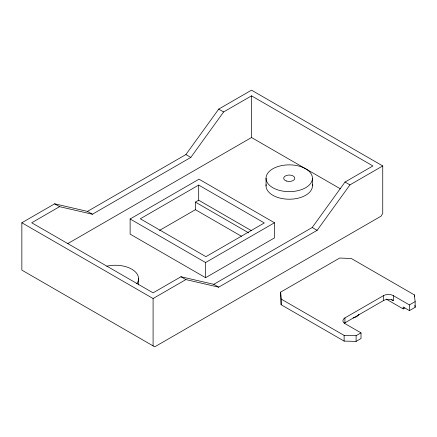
<?xml version="1.0" encoding="UTF-8"?>
<svg xmlns="http://www.w3.org/2000/svg" width="437" height="437" viewBox="0 0 437 437"><rect width="100%" height="100%" fill="white"/><g stroke="black" fill="none" stroke-linecap="round" stroke-linejoin="round"><path stroke-width="0.66" d="M87.466 211.399L185.894 154.572L218.702 109.108L251.515 90.169L382.746 165.934L382.746 213.289L381.108 216.135L154.725 346.831L21.85 270.115L21.85 222.761L54.658 203.822L87.466 211.399L92.387 214.239L190.816 157.413L223.624 111.948L251.515 95.85L372.908 165.934L345.017 182.038L312.209 227.497L213.78 284.323L180.973 276.747L153.087 292.845L31.693 222.761L59.579 206.663L92.387 214.239M180.973 276.747L185.894 279.587L218.702 287.164L317.131 230.337L349.939 184.878L382.746 165.934M67.74 243.622L251.515 137.524L340.494 188.899M130.122 218.975L199.021 179.197L274.48 222.761L274.48 237.914L205.581 277.692L130.122 234.128L130.122 218.975L205.581 262.539L274.48 222.761M198.693 185.07L140.288 218.784L205.909 256.666L264.309 222.952L198.693 185.07L198.693 200.222L251.302 230.599M241.519 236.313L195.41 209.694L195.41 202.118L198.693 200.222M159.478 230.436L195.41 209.694M21.85 222.761L153.087 298.531L185.894 279.587M415.15 301.606L409.409 304.922L393.333 295.641A6.959 4.02 0 0 0 383.489 295.641L344.94 317.896A6.959 4.02 0 0 0 344.94 323.582L361.017 332.863L361.017 338.544L356.095 341.384L344.121 341.1L281.128 304.731L280.636 292.135L339.691 258.043L351.337 258.513L414.331 294.882L415.15 301.606L415.15 307.293L409.409 310.603L403.176 307.003L403.176 308.899L404.815 307.954M344.159 323.358A6.959 4.02 0 0 1 344.94 322.823L383.489 300.563A6.959 4.02 0 0 1 393.333 300.563L393.333 295.641M280.636 292.135L281.128 299.05L344.121 335.419L356.095 335.703L361.017 332.863M218.702 109.108L223.624 111.948M345.017 182.038L349.939 184.878M185.894 154.572L190.816 157.413M312.209 227.497L317.131 230.337M391.568 299.547L393.333 300.563M386.166 299.077L403.176 308.899M195.41 202.118L248.615 232.834M213.78 284.323L218.702 287.164M54.658 203.822L59.579 206.663M414.904 305.272L415.15 307.293M414.331 294.882L414.331 296.778M409.409 304.922L409.409 310.603M383.489 295.641L383.489 300.563M356.095 335.703L356.095 341.384M344.94 317.896L344.94 322.823M344.121 335.419L344.121 341.1M312.444 178.247A23.199 13.394 0 0 1 277.642 189.849A23.199 13.394 0 0 1 277.642 166.65A23.199 13.394 0 0 1 312.444 178.247L312.444 185.823M281.128 299.05L281.128 304.731M266.046 178.247L266.046 185.823M251.515 95.85L251.515 137.524M205.581 262.539L205.581 277.692M153.087 298.531L153.087 345.886M138.556 278.642L138.556 284.957M358.914 314.296A9.281 5.359 0 0 1 353.145 317.956M312.357 184.66A23.199 13.394 0 0 1 289.245 199.217A23.199 13.394 0 0 1 266.133 184.66M106.792 266.193A23.199 13.394 0 0 1 131.881 269.241A23.199 13.394 0 0 1 136.786 283.766M286.459 181.033A5.566 3.212 0 0 0 294.811 178.247A5.566 3.212 0 0 0 286.459 175.466A5.566 3.212 0 0 0 286.459 181.033"/></g></svg>
